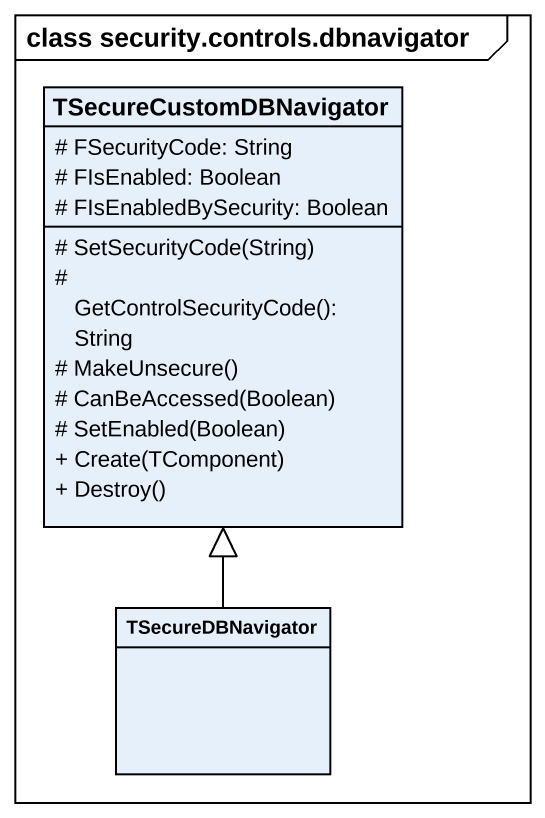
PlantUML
@startuml
mainframe class security.controls.dbnavigator
hide circle
hide empty members
skinparam classAttributeIconSize 0
class TSecureCustomDBNavigator {
  # FSecurityCode: String
  # FIsEnabled: Boolean
  # FIsEnabledBySecurity: Boolean
  # SetSecurityCode(String)
  # GetControlSecurityCode(): String
  # MakeUnsecure()
  # CanBeAccessed(Boolean)
  # SetEnabled(Boolean)
  + Create(TComponent)
  + Destroy()
}
class TSecureDBNavigator
TSecureDBNavigator -up-|> TSecureCustomDBNavigator
@enduml
